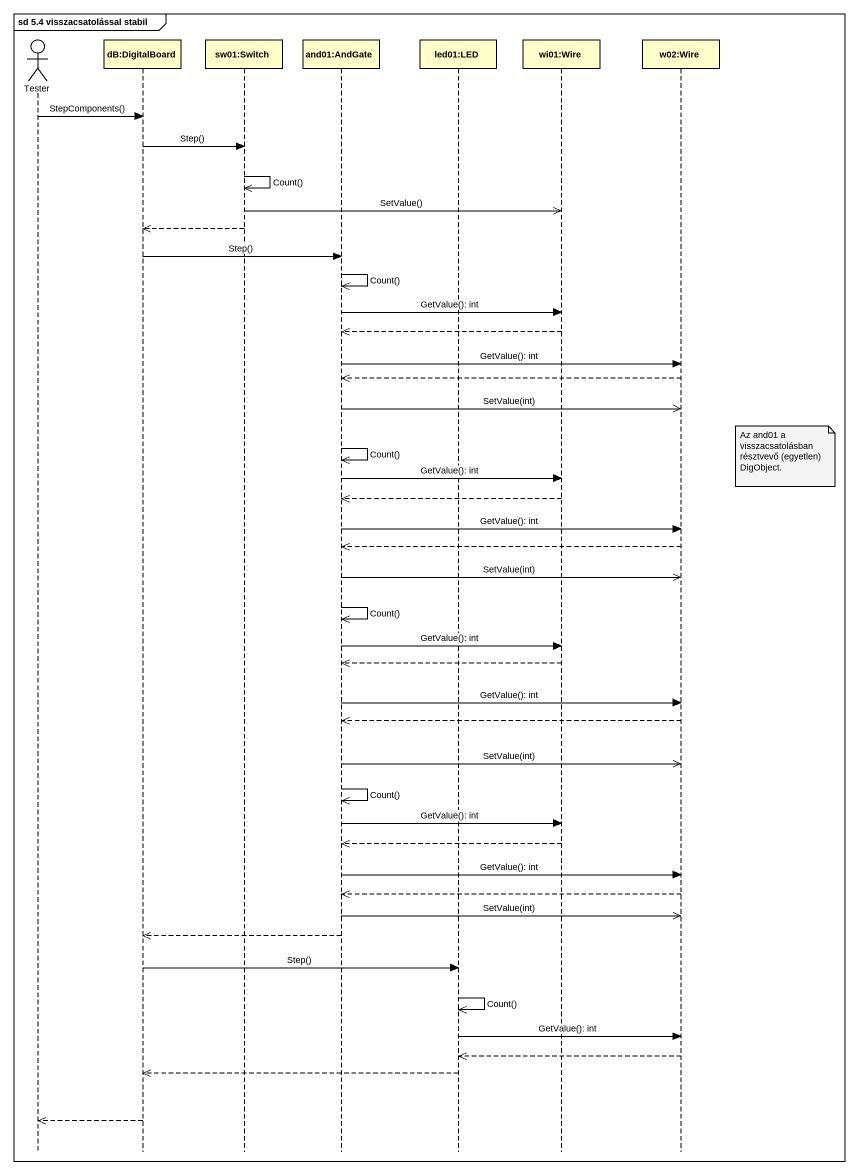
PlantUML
@startuml
mainframe sd 5.4 visszacsatolással stabil
hide footbox
actor Tester
participant "dB:DigitalBoard" as dB_DigitalBoard
participant "sw01:Switch" as sw01_Switch
participant "and01:AndGate" as and01_AndGate
participant "led01:LED" as led01_LED
participant "wi01:Wire" as wi01_Wire
participant "w02:Wire" as w02_Wire

Tester -> dB_DigitalBoard : StepComponents()
dB_DigitalBoard -> sw01_Switch : Step()
sw01_Switch ->> sw01_Switch : Count()
sw01_Switch ->> wi01_Wire : SetValue()
sw01_Switch -->> dB_DigitalBoard
dB_DigitalBoard -> and01_AndGate : Step()
and01_AndGate ->> and01_AndGate : Count()
and01_AndGate -> wi01_Wire : GetValue(): int
wi01_Wire -->> and01_AndGate
and01_AndGate -> w02_Wire : GetValue(): int
w02_Wire -->> and01_AndGate
and01_AndGate ->> w02_Wire : SetValue(int)
and01_AndGate ->> and01_AndGate : Count()
note right of w02_Wire : Az and01 a visszacsatolásban résztvevő (egyetlen) DigObject.
and01_AndGate -> wi01_Wire : GetValue(): int
wi01_Wire -->> and01_AndGate
and01_AndGate -> w02_Wire : GetValue(): int
w02_Wire -->> and01_AndGate
and01_AndGate ->> w02_Wire : SetValue(int)
and01_AndGate ->> and01_AndGate : Count()
and01_AndGate -> wi01_Wire : GetValue(): int
wi01_Wire -->> and01_AndGate
and01_AndGate -> w02_Wire : GetValue(): int
w02_Wire -->> and01_AndGate
and01_AndGate ->> w02_Wire : SetValue(int)
and01_AndGate ->> and01_AndGate : Count()
and01_AndGate -> wi01_Wire : GetValue(): int
wi01_Wire -->> and01_AndGate
and01_AndGate -> w02_Wire : GetValue(): int
w02_Wire -->> and01_AndGate
and01_AndGate ->> w02_Wire : SetValue(int)
and01_AndGate -->> dB_DigitalBoard
dB_DigitalBoard -> led01_LED : Step()
led01_LED ->> led01_LED : Count()
led01_LED -> w02_Wire : GetValue(): int
w02_Wire -->> led01_LED
led01_LED -->> dB_DigitalBoard
dB_DigitalBoard -->> Tester
@enduml
